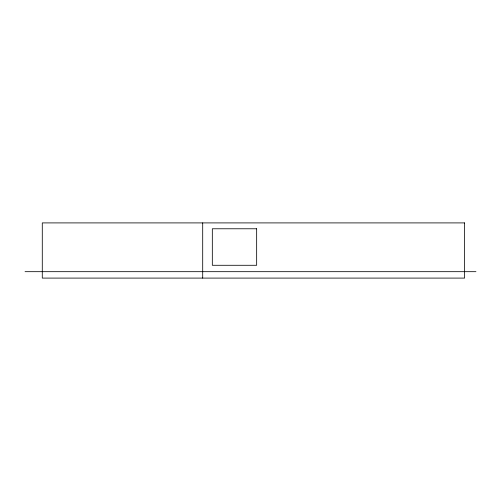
<?xml version="1.0" encoding="UTF-8"?>
<svg xmlns="http://www.w3.org/2000/svg" width="501" height="501" viewBox="0 0 501 501"><rect width="100%" height="100%" fill="white"/><g stroke="black" fill="none" stroke-linecap="round" stroke-linejoin="round"><path stroke-width="0.75" d="M25.05 271.68L475.95 271.68M202.698 222.907L202.698 278.093M464.596 222.907L42.284 222.907L42.284 278.093L464.596 278.093L464.596 222.907M256.656 228.775L212.324 228.775L212.324 265.286L256.656 265.286L256.656 228.775"/></g></svg>
